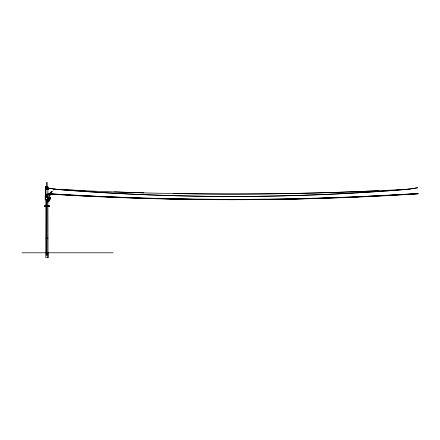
<?xml version="1.0" encoding="UTF-8"?>
<svg xmlns="http://www.w3.org/2000/svg" width="440" height="440" viewBox="0 0 440 440"><rect width="100%" height="100%" fill="white"/><g stroke="black" fill="none" stroke-linecap="round" stroke-linejoin="round"><path stroke-width="0.66" d="M45.727 188.903L45.419 188.98L45.964 189.156M45.408 188.782L45.837 188.826L45.408 188.881M45.535 188.903L45.793 188.815M45.859 188.474L45.513 189.057M48.032 252.797L48.032 257.637L45.826 257.637L45.964 199.777M45.969 196.35L45.991 188.821M45.474 189.09L45.463 188.705L45.782 188.903M45.656 188.711L45.584 188.876M47.746 205.898L49.704 206.228L49.165 206.058M49.121 197.505C49 198.347 49.308 201.823 47.746 201.13M55.792 189.31C173.069 195.608 290.692 195.718 407.963 189.25L407.963 189.316C290.834 198.897 172.926 198.853 55.792 189.338L85.118 190.707M46.723 186.764L46.904 182.364M49.693 197.06L48.967 199.667M49.885 197.054L49.561 199.029L48.516 200.305M50.188 197.511C51.238 199.342 46.811 203.088 48.758 199.667M50.408 197.5L49.544 200.574L48.142 201.35M48.582 193.738L48.565 194.018C171.556 201.663 295.02 201.652 418 193.837M54.461 189.332L54.5 188.947M54.516 189.415L54.571 188.876M55.132 189.486L55.182 188.941M55.171 189.382L55.204 189.03M55.781 189.453L55.82 189.096M47.955 189.035L47.955 188.54M47.938 188.865L47.812 188.964M47.834 188.54L48.136 188.87M47.724 194.304L48.015 194.304M48.076 194.409L47.823 194.75M48.345 200.255L47.988 201.696M48.538 200.288C47.135 205.04 51.326 198.072 49.627 196.669C49.538 197.742 49.687 202.576 47.515 201.669M54.467 189.206L46.134 187.677L54.494 189.085M45.667 189.096L45.326 188.133L45.678 194.975L45.326 188.133M47.988 188.749L47.806 188.738M45.441 188.408L45.919 188.392M48.136 189.184L48.131 188.452M48.125 194.898L48.12 194.167M48.257 194.695L45.804 194.898M48.087 188.694L47.993 188.98M48.197 194.497L47.79 194.453M45.727 187.215L45.925 186.972M47.905 194.656L48.692 194.585M53.862 189.206L53.273 189.959M49.841 193.903L52.063 191.235M50.012 193.985L52.19 191.373M49.687 193.331L51.711 191.279M49.836 193.452L51.854 191.4M48.24 194.486L48.23 193.881M47.922 189.035L47.834 189.035M47.724 194.596L48.076 194.585M45.837 186.972L45.947 187.319M45.837 187.231L46.079 187.061L45.7 187.061M45.05 205.964L44.6 206.228L45.078 206.058M44.886 205.964L44.396 206.228L44.908 206.058M48.01 202.103L47.823 201.806M48.142 201.135L47.922 201.003M409.283 189.085L417.648 187.748L409.293 189.173M407.963 189.25C290.829 198.781 172.931 198.781 55.792 189.25M46.194 205.876L44.281 206.228L46.194 206.024M417.989 193.655L384.879 195.624L323.752 198.171M417.989 193.732L354.327 197.131M354.316 196.933L417.984 193.584L418 193.875M378.637 190.707C310.195 193.771 241.659 194.7 173.156 193.49M354.321 196.955L293.172 198.864L231.996 199.529M354.327 197.164L293.178 199.04M323.752 198.171C272.795 199.733 221.799 200.002 170.825 198.891M293.178 199.073L231.996 199.705L170.819 199.095M47.911 186.852C44.781 186.219 44.858 188.084 47.911 187.495M45.661 187.138L46.013 187.187M45.43 187.264L46.002 187.264M45.26 188.309L46.167 188.309M45.386 188.452L48.175 188.452M47.806 188.832L48.087 188.782M45.419 189.189L48.18 189.184M48.114 193.881L48.692 193.881M45.804 194.167L48.163 194.167M45.397 196.053L47.773 196.053M45.573 196.884L47.652 196.884M45.573 196.955L47.652 196.955M45.573 197.087L47.652 197.087M45.573 197.153L47.652 197.153M47.691 197.483L47.998 197.483M47.691 198.176L47.998 198.176M45.903 205.552L46.481 205.552M46.954 205.552L48.004 205.552M45.903 206.245L46.481 206.245M46.954 206.245L48.004 206.245M45.859 238.123L46.392 238.123M46.926 238.123L47.993 238.123L47.993 257.637M22 252.797L113.124 252.797M231.996 199.463L170.825 198.82L109.676 196.933M231.996 199.639L201.41 199.485L140.239 198.242M170.825 198.93L140.245 198.132L79.118 195.63M114.455 191.901L143.803 192.83M140.239 198.209L79.112 195.701L48.576 193.881L48.565 194.563M109.676 196.955L48.582 193.776L79.118 195.591M49.082 206.058L49.594 206.239L49.104 205.964M48.923 206.058L49.396 206.239L48.95 205.964M49.373 194.414L49.907 195.668M49.891 194.904L50.122 195.613M49.423 194.739L49.632 195.371M47.784 200.255L47.883 201.163M409.206 188.876L409.255 189.415M408.661 189.013L408.694 189.398M408.59 188.941L408.639 189.486M408.557 189.063L408.584 189.354M407.957 189.096L407.99 189.453M46.976 182.364L47.163 186.764M47.861 186.764L47.993 238.123M48.048 188.452L48.004 189.184M48.037 194.167L48.037 194.898M47.993 194.167L47.993 194.898M47.8 188.452L47.8 189.184M47.79 194.167L47.79 194.898M47.003 199.722L47.003 255.305L46.272 255.305L46.272 199.722M46.101 186.852L46.101 187.495M46.035 186.852L46.035 187.495M45.859 194.97L45.859 194.552L45.678 194.975M45.793 186.852L45.76 187.495M45.507 188.128L45.507 188.546M46.855 197.857L47.531 197.94L46.865 197.84M45.513 189.129L45.408 188.705L45.513 189.129M47.998 195.828L45.172 195.828L45.172 199.854L47.998 199.854L47.998 195.828M47.812 196.014L45.359 196.014L45.359 199.672L47.812 199.672L47.812 196.014M47.652 196.482L45.573 196.62L47.652 196.482M47.652 196.752L45.573 196.752L45.573 197.291L47.652 197.291L47.652 196.752"/></g></svg>
